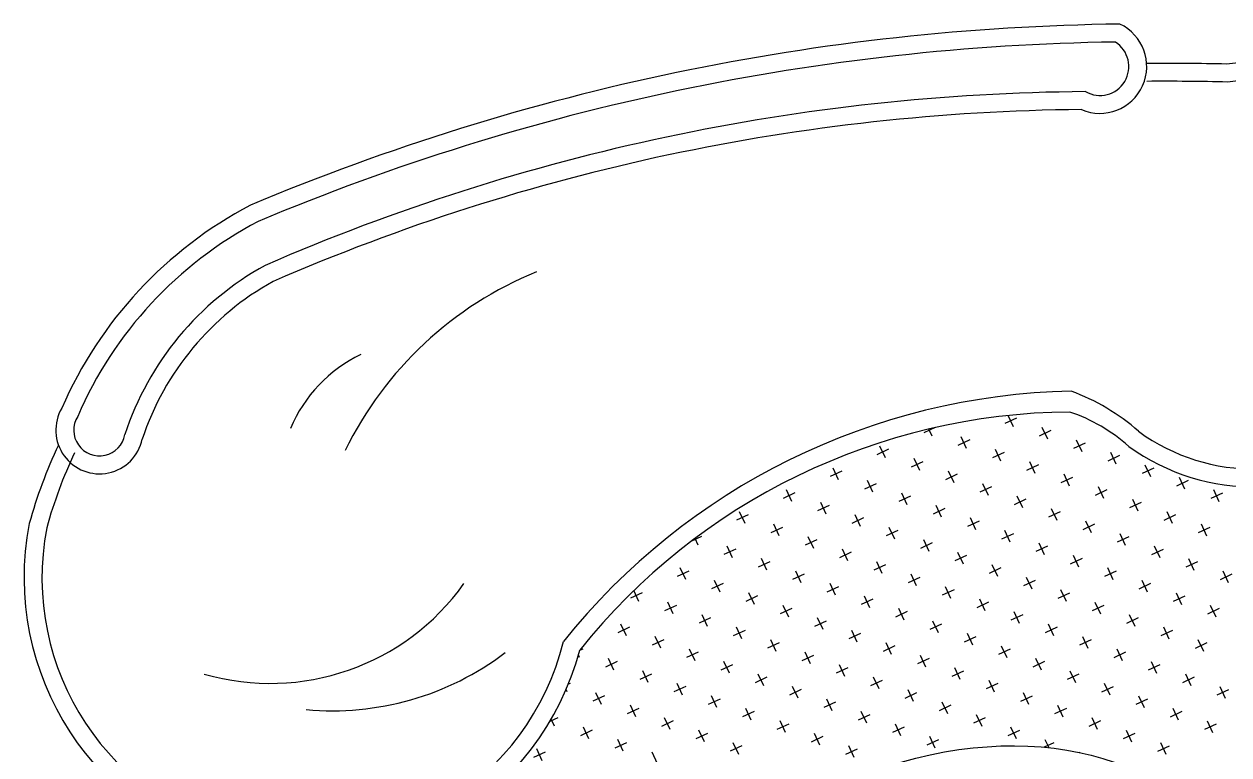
# Model space of a CAD drawing. Header units: millimetres. Extents: x -30782 to 40110, y 35885 to 73818.
# Drawn here: x -25587 to -23809, y 38886 to 39963 of the extents above; entities that cross this region are included whole.
import ezdxf

# ---------------------------------------------------------------- set-up
doc = ezdxf.new("R2010")
doc.units = ezdxf.units.MM

# ---------------------------------------------------------------- blocks, each defined once
blk = doc.blocks.new('A$C30AE1D3B')
for p, q in [((1464.1, 1942.3, -685.7), (1446.8, 1934.2, -685.7)), ((1459.4, 1929.6, -685.7), (1451.7, 1946.1, -685.7)), ((1343.9, 1928.3, -685.7), (1327.1, 1920.4, -685.7)), ((1339.8, 1915.8, -685.7), (1334.9, 1926.2, -685.7)), ((1514.7, 1923.8, -685.7), (1497.4, 1915.8, -685.7)), ((1510.1, 1911.2, -685.7), (1502, 1928.4, -685.7)), ((1395, 1910.1, -685.7), (1377.7, 1902, -685.7)), ((1390.4, 1897.4, -685.7), (1382.3, 1914.7, -685.7)), ((1565.3, 1905.4, -685.7), (1548.1, 1897.3, -685.7)), ((1560.7, 1892.7, -685.7), (1552.7, 1910, -685.7)), ((1275.3, 1896.3, -685.7), (1258, 1888.2, -685.7)), ((1270.7, 1883.6, -685.7), (1262.6, 1900.9, -685.7)), ((1445.6, 1891.6, -685.7), (1428.4, 1883.6, -685.7)), ((1441, 1879, -685.7), (1433, 1896.2, -685.7)), ((1616, 1887, -685.7), (1598.7, 1878.9, -685.7)), ((1611.3, 1874.3, -685.7), (1603.3, 1891.6, -685.7)), ((1201.6, 1851.4, -685.7), (1193.6, 1868.7, -685.7)), ((1325.9, 1877.8, -685.7), (1308.7, 1869.8, -685.7)), ((1321.3, 1865.2, -685.7), (1313.3, 1882.5, -685.7)), ((1496.3, 1873.2, -685.7), (1479, 1865.1, -685.7)), ((1491.7, 1860.5, -685.7), (1483.6, 1877.8, -685.7)), ((1666.6, 1868.5, -685.7), (1649.3, 1860.5, -685.7)), ((1662, 1855.9, -685.7), (1653.9, 1873.1, -685.7)), ((1206.2, 1864.1, -685.7), (1189, 1856, -685.7)), ((1252.3, 1833, -685.7), (1244.2, 1850.3, -685.7)), ((1376.6, 1859.4, -685.7), (1359.3, 1851.4, -685.7)), ((1372, 1846.8, -685.7), (1363.9, 1864, -685.7)), ((1546.9, 1854.8, -685.7), (1529.6, 1846.7, -685.7)), ((1542.3, 1842.1, -685.7), (1534.2, 1859.4, -685.7)), ((1717.2, 1850.1, -685.7), (1700, 1842.1, -685.7)), ((1712.6, 1837.5, -685.7), (1704.6, 1854.7, -685.7)), ((1137.2, 1831.9, -685.7), (1119.9, 1823.8, -685.7)), ((1132.6, 1819.2, -685.7), (1124.5, 1836.5, -685.7)), ((1256.9, 1845.6, -685.7), (1239.6, 1837.6, -685.7)), ((1302.9, 1814.6, -685.7), (1294.8, 1831.8, -685.7)), ((1427.2, 1841, -685.7), (1409.9, 1832.9, -685.7)), ((1422.6, 1828.3, -685.7), (1414.5, 1845.6, -685.7)), ((1597.5, 1836.3, -685.7), (1580.3, 1828.3, -685.7)), ((1592.9, 1823.7, -685.7), (1584.9, 1840.9, -685.7)), ((1767.8, 1831.7, -685.7), (1750.6, 1823.6, -685.7)), ((1763.2, 1819, -685.7), (1755.2, 1836.3, -685.7)), ((1187.8, 1813.4, -685.7), (1170.5, 1805.4, -685.7)), ((1183.2, 1800.8, -685.7), (1175.2, 1818, -685.7)), ((1307.5, 1827.2, -685.7), (1290.2, 1819.2, -685.7)), ((1353.5, 1796.1, -685.7), (1345.5, 1813.4, -685.7)), ((1477.8, 1822.6, -685.7), (1460.6, 1814.5, -685.7)), ((1473.2, 1809.9, -685.7), (1465.2, 1827.2, -685.7)), ((1648.2, 1817.9, -685.7), (1630.9, 1809.9, -685.7)), ((1643.5, 1805.3, -685.7), (1635.5, 1822.5, -685.7)), ((1068.1, 1799.7, -685.7), (1050.9, 1791.6, -685.7)), ((1063.5, 1787, -685.7), (1055.5, 1804.3, -685.7)), ((1233.8, 1782.4, -685.7), (1225.8, 1799.6, -685.7)), ((1358.1, 1808.8, -685.7), (1340.9, 1800.7, -685.7)), ((1528.5, 1804.1, -685.7), (1511.2, 1796.1, -685.7)), ((1523.9, 1791.5, -685.7), (1515.8, 1808.7, -685.7)), ((1698.8, 1799.5, -685.7), (1681.5, 1791.4, -685.7)), ((1694.2, 1786.8, -685.7), (1686.1, 1804.1, -685.7)), ((1118.8, 1781.2, -685.7), (1101.5, 1773.2, -685.7)), ((1114.1, 1768.6, -685.7), (1106.1, 1785.8, -685.7)), ((1238.4, 1795, -685.7), (1221.2, 1787, -685.7)), ((1284.5, 1763.9, -685.7), (1276.4, 1781.2, -685.7)), ((1408.8, 1790.4, -685.7), (1391.5, 1782.3, -685.7)), ((1404.2, 1777.7, -685.7), (1396.1, 1795, -685.7)), ((1579.1, 1785.7, -685.7), (1561.8, 1777.7, -685.7)), ((1574.5, 1773, -685.7), (1566.4, 1790.3, -685.7)), ((1749.4, 1781.1, -685.7), (1732.2, 1773, -685.7)), ((1744.8, 1768.4, -685.7), (1736.8, 1785.7, -685.7)), ((999.1, 1767.5, -685.7), (983.6, 1760.2, -685.7)), ((994.5, 1754.8, -685.7), (989.7, 1764.9, -685.7)), ((1169.4, 1762.8, -685.7), (1152.1, 1754.8, -685.7)), ((1164.8, 1750.2, -685.7), (1156.7, 1767.4, -685.7)), ((1289.1, 1776.6, -685.7), (1271.8, 1768.5, -685.7)), ((1335.1, 1745.5, -685.7), (1327.1, 1762.8, -685.7)), ((1459.4, 1771.9, -685.7), (1442.1, 1763.9, -685.7)), ((1454.8, 1759.3, -685.7), (1446.7, 1776.5, -685.7)), ((1629.7, 1767.3, -685.7), (1612.5, 1759.2, -685.7)), ((1625.1, 1754.6, -685.7), (1617.1, 1771.9, -685.7)), ((1049.7, 1749, -685.7), (1032.4, 1741, -685.7)), ((1045.1, 1736.4, -685.7), (1037, 1753.6, -685.7)), ((1220, 1744.4, -685.7), (1202.8, 1736.3, -685.7)), ((1215.4, 1731.7, -685.7), (1207.4, 1749, -685.7)), ((1339.7, 1758.2, -685.7), (1322.4, 1750.1, -685.7)), ((1385.7, 1727.1, -685.7), (1377.7, 1744.3, -685.7)), ((1510, 1753.5, -685.7), (1492.8, 1745.5, -685.7)), ((1505.4, 1740.8, -685.7), (1497.4, 1758.1, -685.7)), ((1680.4, 1748.8, -685.7), (1663.1, 1740.8, -685.7)), ((1675.8, 1736.2, -685.7), (1667.7, 1753.5, -685.7)), ((1100.3, 1730.6, -685.7), (1083.1, 1722.6, -685.7)), ((1095.7, 1717.9, -685.7), (1087.7, 1735.2, -685.7)), ((1270.6, 1726, -685.7), (1253.4, 1717.9, -685.7)), ((1266, 1713.3, -685.7), (1258, 1730.6, -685.7)), ((1390.3, 1739.7, -685.7), (1373.1, 1731.7, -685.7)), ((1436.4, 1708.6, -685.7), (1428.3, 1725.9, -685.7)), ((1560.7, 1735.1, -685.7), (1543.4, 1727, -685.7)), ((1556.1, 1722.4, -685.7), (1548, 1739.7, -685.7)), ((1731, 1730.4, -685.7), (1713.7, 1722.4, -685.7)), ((1726.4, 1717.8, -685.7), (1718.3, 1735, -685.7)), ((980.6, 1716.8, -685.7), (963.4, 1708.8, -685.7)), ((976, 1704.2, -685.7), (968, 1721.4, -685.7)), ((1151, 1712.2, -685.7), (1133.7, 1704.1, -685.7)), ((1146.3, 1699.5, -685.7), (1138.3, 1716.8, -685.7)), ((1321.3, 1707.5, -685.7), (1304, 1699.5, -685.7)), ((1316.7, 1694.9, -685.7), (1308.6, 1712.1, -685.7)), ((1441, 1721.3, -685.7), (1423.7, 1713.2, -685.7)), ((1487, 1690.2, -685.7), (1478.9, 1707.5, -685.7)), ((1611.3, 1716.6, -685.7), (1594, 1708.6, -685.7)), ((1606.7, 1704, -685.7), (1598.6, 1721.3, -685.7)), ((1781.6, 1712, -685.7), (1764.4, 1703.9, -685.7)), ((1777, 1699.3, -685.7), (1769, 1716.6, -685.7)), ((1031.3, 1698.4, -685.7), (1014, 1690.4, -685.7)), ((1026.7, 1685.7, -685.7), (1018.6, 1703, -685.7)), ((1201.6, 1693.7, -685.7), (1184.3, 1685.7, -685.7)), ((1197, 1681.1, -685.7), (1188.9, 1698.4, -685.7)), ((1371.9, 1689.1, -685.7), (1354.6, 1681, -685.7)), ((1367.3, 1676.4, -685.7), (1359.3, 1693.7, -685.7)), ((1491.6, 1702.9, -685.7), (1474.3, 1694.8, -685.7)), ((1537.6, 1671.8, -685.7), (1529.6, 1689, -685.7)), ((1661.9, 1698.2, -685.7), (1644.7, 1690.2, -685.7)), ((1657.3, 1685.6, -685.7), (1649.3, 1702.8, -685.7)), ((911.6, 1684.6, -685.7), (894.3, 1676.6, -685.7)), ((907, 1672, -685.7), (899.5, 1688, -685.7)), ((1081.9, 1680, -685.7), (1064.6, 1671.9, -685.7)), ((1077.3, 1667.3, -685.7), (1069.2, 1684.6, -685.7)), ((1252.2, 1675.3, -685.7), (1235, 1667.3, -685.7)), ((1247.6, 1662.7, -685.7), (1239.6, 1679.9, -685.7)), ((1417.9, 1658, -685.7), (1409.9, 1675.3, -685.7)), ((1542.2, 1684.4, -685.7), (1525, 1676.4, -685.7)), ((1712.6, 1679.8, -685.7), (1695.3, 1671.7, -685.7)), ((1708, 1667.1, -685.7), (1699.9, 1684.4, -685.7)), ((962.2, 1666.2, -685.7), (944.9, 1658.1, -685.7)), ((957.6, 1653.5, -685.7), (949.5, 1670.8, -685.7)), ((1132.5, 1661.5, -685.7), (1115.3, 1653.5, -685.7)), ((1127.9, 1648.9, -685.7), (1119.9, 1666.2, -685.7)), ((1302.9, 1656.9, -685.7), (1285.6, 1648.8, -685.7)), ((1298.2, 1644.2, -685.7), (1290.2, 1661.5, -685.7)), ((1422.5, 1670.7, -685.7), (1405.3, 1662.6, -685.7)), ((1468.6, 1639.6, -685.7), (1460.5, 1656.8, -685.7)), ((1592.9, 1666, -685.7), (1575.6, 1658, -685.7)), ((1588.3, 1653.4, -685.7), (1580.2, 1670.6, -685.7)), ((1763.2, 1661.4, -685.7), (1745.9, 1653.3, -685.7)), ((1758.6, 1648.7, -685.7), (1750.5, 1666, -685.7)), ((888.5, 1621.3, -685.7), (880.5, 1638.6, -685.7)), ((1012.8, 1647.8, -685.7), (995.6, 1639.7, -685.7)), ((1008.2, 1635.1, -685.7), (1000.2, 1652.4, -685.7)), ((1183.2, 1643.1, -685.7), (1165.9, 1635.1, -685.7)), ((1178.6, 1630.5, -685.7), (1170.5, 1647.7, -685.7)), ((1353.5, 1638.5, -685.7), (1336.2, 1630.4, -685.7)), ((1348.9, 1625.8, -685.7), (1340.8, 1643.1, -685.7)), ((1473.2, 1652.2, -685.7), (1455.9, 1644.2, -685.7)), ((1519.2, 1621.2, -685.7), (1511.2, 1638.4, -685.7)), ((1643.5, 1647.6, -685.7), (1626.2, 1639.5, -685.7)), ((1638.9, 1634.9, -685.7), (1630.8, 1652.2, -685.7)), ((893.1, 1634, -685.7), (875.9, 1625.9, -685.7)), ((939.2, 1602.9, -685.7), (931.1, 1620.2, -685.7)), ((1063.5, 1629.3, -685.7), (1046.2, 1621.3, -685.7)), ((1058.9, 1616.7, -685.7), (1050.8, 1633.9, -685.7)), ((1233.8, 1624.7, -685.7), (1216.5, 1616.6, -685.7)), ((1229.2, 1612, -685.7), (1221.1, 1629.3, -685.7)), ((1404.1, 1620, -685.7), (1386.9, 1612, -685.7)), ((1399.5, 1607.4, -685.7), (1391.5, 1624.6, -685.7)), ((1523.8, 1633.8, -685.7), (1506.5, 1625.8, -685.7)), ((1569.8, 1602.7, -685.7), (1561.8, 1620, -685.7)), ((1694.1, 1629.2, -685.7), (1676.9, 1621.1, -685.7)), ((1689.5, 1616.5, -685.7), (1681.5, 1633.8, -685.7)), ((824.1, 1601.8, -685.7), (819.4, 1599.6, -685.7)), ((943.8, 1615.6, -685.7), (926.5, 1607.5, -685.7)), ((989.8, 1584.5, -685.7), (981.7, 1601.7, -685.7)), ((1114.1, 1610.9, -685.7), (1096.8, 1602.9, -685.7)), ((1109.5, 1598.3, -685.7), (1101.4, 1615.5, -685.7)), ((1284.4, 1606.3, -685.7), (1267.2, 1598.2, -685.7)), ((1279.8, 1593.6, -685.7), (1271.8, 1610.9, -685.7)), ((1454.7, 1601.6, -685.7), (1437.5, 1593.6, -685.7)), ((1450.1, 1588.9, -685.7), (1442.1, 1606.2, -685.7)), ((1574.4, 1615.4, -685.7), (1557.2, 1607.3, -685.7)), ((1620.5, 1584.3, -685.7), (1612.4, 1601.6, -685.7)), ((1744.8, 1610.7, -685.7), (1727.5, 1602.7, -685.7)), ((1740.2, 1598.1, -685.7), (1732.1, 1615.3, -685.7)), ((819.5, 1589.1, -685.7), (817.6, 1593.1, -685.7)), ((874.7, 1583.4, -685.7), (857.4, 1575.3, -685.7)), ((870.1, 1570.7, -685.7), (862.1, 1588, -685.7)), ((994.4, 1597.1, -685.7), (977.1, 1589.1, -685.7)), ((1040.4, 1566.1, -685.7), (1032.4, 1583.3, -685.7)), ((1164.7, 1592.5, -685.7), (1147.5, 1584.4, -685.7)), ((1160.1, 1579.8, -685.7), (1152.1, 1597.1, -685.7)), ((1335.1, 1587.8, -685.7), (1317.8, 1579.8, -685.7)), ((1330.4, 1575.2, -685.7), (1322.4, 1592.4, -685.7)), ((1505.4, 1583.2, -685.7), (1488.1, 1575.1, -685.7)), ((1500.8, 1570.5, -685.7), (1492.7, 1587.8, -685.7)), ((1625.1, 1597, -685.7), (1607.8, 1588.9, -685.7)), ((1671.1, 1565.9, -685.7), (1663, 1583.1, -685.7)), ((925.3, 1564.9, -685.7), (908.1, 1556.9, -685.7)), ((920.7, 1552.3, -685.7), (912.7, 1569.5, -685.7)), ((1045, 1578.7, -685.7), (1027.8, 1570.7, -685.7)), ((1091.1, 1547.6, -685.7), (1083, 1564.9, -685.7)), ((1215.4, 1574.1, -685.7), (1198.1, 1566, -685.7)), ((1210.8, 1561.4, -685.7), (1202.7, 1578.7, -685.7)), ((1385.7, 1569.4, -685.7), (1368.4, 1561.4, -685.7)), ((1381.1, 1556.7, -685.7), (1373, 1574, -685.7)), ((1556, 1564.7, -685.7), (1538.7, 1556.7, -685.7)), ((1551.4, 1552.1, -685.7), (1543.4, 1569.4, -685.7)), ((1675.7, 1578.5, -685.7), (1658.4, 1570.5, -685.7)), ((1721.7, 1547.4, -685.7), (1713.7, 1564.7, -685.7)), ((805.7, 1551.2, -685.7), (802.7, 1549.8, -685.7)), ((971.4, 1533.8, -685.7), (963.3, 1551.1, -685.7)), ((1095.7, 1560.3, -685.7), (1078.4, 1552.2, -685.7)), ((1266, 1555.6, -685.7), (1248.7, 1547.6, -685.7)), ((1261.4, 1543, -685.7), (1253.3, 1560.2, -685.7)), ((1436.3, 1551, -685.7), (1419.1, 1542.9, -685.7)), ((1431.7, 1538.3, -685.7), (1423.7, 1555.6, -685.7)), ((1602, 1533.7, -685.7), (1594, 1550.9, -685.7)), ((1726.3, 1560.1, -685.7), (1709.1, 1552, -685.7)), ((801, 1538.5, -685.7), (799.4, 1542, -685.7)), ((856.3, 1532.7, -685.7), (839, 1524.7, -685.7)), ((851.7, 1520.1, -685.7), (843.6, 1537.3, -685.7)), ((976, 1546.5, -685.7), (958.7, 1538.5, -685.7)), ((1022, 1515.4, -685.7), (1014, 1532.7, -685.7)), ((1146.3, 1541.9, -685.7), (1129, 1533.8, -685.7)), ((1141.7, 1529.2, -685.7), (1133.6, 1546.5, -685.7)), ((1316.6, 1537.2, -685.7), (1299.4, 1529.1, -685.7)), ((1312, 1524.5, -685.7), (1304, 1541.8, -685.7)), ((1487, 1532.5, -685.7), (1469.7, 1524.5, -685.7)), ((1482.3, 1519.9, -685.7), (1474.3, 1537.2, -685.7)), ((1606.6, 1546.3, -685.7), (1589.4, 1538.3, -685.7)), ((1652.7, 1515.2, -685.7), (1644.6, 1532.5, -685.7)), ((1777, 1541.7, -685.7), (1759.7, 1533.6, -685.7)), ((1772.4, 1529, -685.7), (1764.3, 1546.3, -685.7)), ((906.9, 1514.3, -685.7), (889.7, 1506.3, -685.7)), ((902.3, 1501.6, -685.7), (894.3, 1518.9, -685.7)), ((1026.6, 1528.1, -685.7), (1009.3, 1520, -685.7)), ((1072.6, 1497, -685.7), (1064.6, 1514.3, -685.7)), ((1196.9, 1523.4, -685.7), (1179.7, 1515.4, -685.7)), ((1192.3, 1510.8, -685.7), (1184.3, 1528, -685.7)), ((1367.3, 1518.8, -685.7), (1350, 1510.7, -685.7)), ((1362.7, 1506.1, -685.7), (1354.6, 1523.4, -685.7)), ((1537.6, 1514.1, -685.7), (1520.3, 1506.1, -685.7)), ((1533, 1501.5, -685.7), (1524.9, 1518.7, -685.7)), ((1657.3, 1527.9, -685.7), (1640, 1519.8, -685.7)), ((1703.3, 1496.8, -685.7), (1695.3, 1514.1, -685.7)), ((787.2, 1500.5, -685.7), (775.6, 1495.1, -685.7)), ((782.6, 1487.9, -685.7), (777.6, 1498.6, -685.7)), ((957.5, 1495.9, -685.7), (940.3, 1487.8, -685.7)), ((952.9, 1483.2, -685.7), (944.9, 1500.5, -685.7)), ((1077.2, 1509.6, -685.7), (1060, 1501.6, -685.7)), ((1123.3, 1478.6, -685.7), (1115.2, 1495.8, -685.7)), ((1247.6, 1505, -685.7), (1230.3, 1496.9, -685.7)), ((1243, 1492.3, -685.7), (1234.9, 1509.6, -685.7)), ((1417.9, 1500.3, -685.7), (1400.6, 1492.3, -685.7)), ((1413.3, 1487.7, -685.7), (1405.2, 1504.9, -685.7)), ((1588.2, 1495.7, -685.7), (1571, 1487.6, -685.7)), ((1583.6, 1483, -685.7), (1575.6, 1500.3, -685.7)), ((1707.9, 1509.5, -685.7), (1690.6, 1501.4, -685.7)), ((1753.9, 1478.4, -685.7), (1745.9, 1495.6, -685.7)), ((837.9, 1482.1, -685.7), (820.6, 1474, -685.7)), ((833.2, 1469.4, -685.7), (825.2, 1486.7, -685.7)), ((1008.2, 1477.4, -685.7), (990.9, 1469.4, -685.7)), ((1003.6, 1464.8, -685.7), (995.5, 1482.1, -685.7)), ((1127.9, 1491.2, -685.7), (1110.6, 1483.2, -685.7)), ((1173.9, 1460.1, -685.7), (1165.8, 1477.4, -685.7)), ((1298.2, 1486.6, -685.7), (1280.9, 1478.5, -685.7)), ((1293.6, 1473.9, -685.7), (1285.5, 1491.2, -685.7)), ((1468.5, 1481.9, -685.7), (1451.3, 1473.9, -685.7)), ((1463.9, 1469.3, -685.7), (1455.9, 1486.5, -685.7)), ((1638.8, 1477.3, -685.7), (1621.6, 1469.2, -685.7)), ((1634.2, 1464.6, -685.7), (1626.2, 1481.9, -685.7)), ((1758.5, 1491, -685.7), (1741.3, 1483, -685.7)), ((888.5, 1463.7, -685.7), (871.2, 1455.6, -685.7)), ((883.9, 1451, -685.7), (875.8, 1468.3, -685.7)), ((1058.8, 1459, -685.7), (1041.5, 1451, -685.7)), ((1054.2, 1446.4, -685.7), (1046.2, 1463.6, -685.7)), ((1178.5, 1472.8, -685.7), (1161.2, 1464.7, -685.7)), ((1224.5, 1441.7, -685.7), (1216.5, 1459, -685.7)), ((1348.8, 1468.1, -685.7), (1331.6, 1460.1, -685.7)), ((1344.2, 1455.5, -685.7), (1336.2, 1472.7, -685.7)), ((1519.2, 1463.5, -685.7), (1505.1, 1456.9, -685.7)), ((1512, 1456.3, -685.7), (1506.5, 1468.1, -685.7)), ((1689.5, 1458.8, -685.7), (1672.2, 1450.8, -685.7)), ((1684.9, 1446.2, -685.7), (1676.8, 1463.4, -685.7)), ((768.8, 1449.9, -685.7), (751.5, 1441.8, -685.7)), ((764.2, 1437.2, -685.7), (756.1, 1454.5, -685.7)), ((934.5, 1432.6, -685.7), (926.5, 1449.9, -685.7)), ((1229.1, 1454.4, -685.7), (1211.9, 1446.3, -685.7)), ((1557.3, 1449.2, -685.7), (1557.1, 1449.7, -685.7))]:
    blk.add_line(p, q)
for centre, radius, start, end in [((1659.5, -897.1, -685.7), 3420.6, 90.7208, 112.8056), ((1587.1, 2460.7, -685.7), 69.1, 246.7414, 64.8312), ((1659.5, -897.1, -685.7), 3394.2, 90.8361, 112.7864), ((1587.1, 2460.7, -685.7), 42.7, 240.1456, 57.5884), ((1813.7, 2153.8, -685.7), 312.9, 234.002, 97.2975), ((1685.5, -1256.8, -685.7), 3722.1, 88.6375, 90.4534), ((1813.7, 2153.8, -685.7), 286.5, 233.7284, 97.6892), ((1685.5, -1256.8, -685.7), 3695.7, 88.6059, 90.4534), ((1588.1, -668.8, -685.7), 3092.5, 90.4124, 113.4876), ((1588.1, -668.8, -685.7), 3066.1, 90.5286, 113.4647), ((619.4, 1711.2, -685.7), 615.2, 117.6759, 156.4537), ((619.4, 1711.2, -685.7), 588.8, 117.7842, 156.6248), ((567.5, 1780.8, -685.7), 440.9, 118.7219, 161.8776), ((959.4, 1656.7, -685.7), 540.9, 112.1011, 153.9261), ((567.5, 1780.8, -685.7), 414.5, 118.8865, 161.6537), ((589.4, 1843.7, -685.7), 213.6, 115.7538, 157.0585), ((1564.8, 996.8, -685.7), 985.5, 91.1759, 141.3181), ((1432.1, 1679.7, -685.7), 322.7, 48.8986, 69.5858), ((111, 1924.5, -685.7), 64.4, 149.6532, 348.1693), ((111, 1924.5, -685.7), 38, 147.5708, 350.1051), ((1550.3, 1015.2, -685.7), 936.1, 90.475, 141.314), ((1463.9, 1715.4, -685.7), 248.6, 48.16, 71.5623), ((697.5, 1596.6, -685.7), 715.7, 154.6956, 164.5974), ((697.5, 1596.6, -685.7), 689.3, 154.6956, 164.5124), ((416.7, 1707.2, -685.7), 416.9, 169.0069, 345.147), ((416.7, 1707.2, -685.7), 390.5, 169.155, 345.9996), ((363, 1902.3, -685.7), 351.2, 253.9105, 324.4711), ((454.2, 1934.3, -685.7), 423.6, 264.8014, 307.1039)]:
    blk.add_arc(centre, radius, start, end)
blk.add_ellipse((1353.7, 1139.3, -685.7), major_axis=(414.6, 150.9), ratio=0.680002)

msp = doc.modelspace()

# ---------------------------------------------------------------- block references
msp.add_blockref('A$C30AE1D3B', (-25586.7, 37440.2))

doc.saveas('drawing.dxf')
